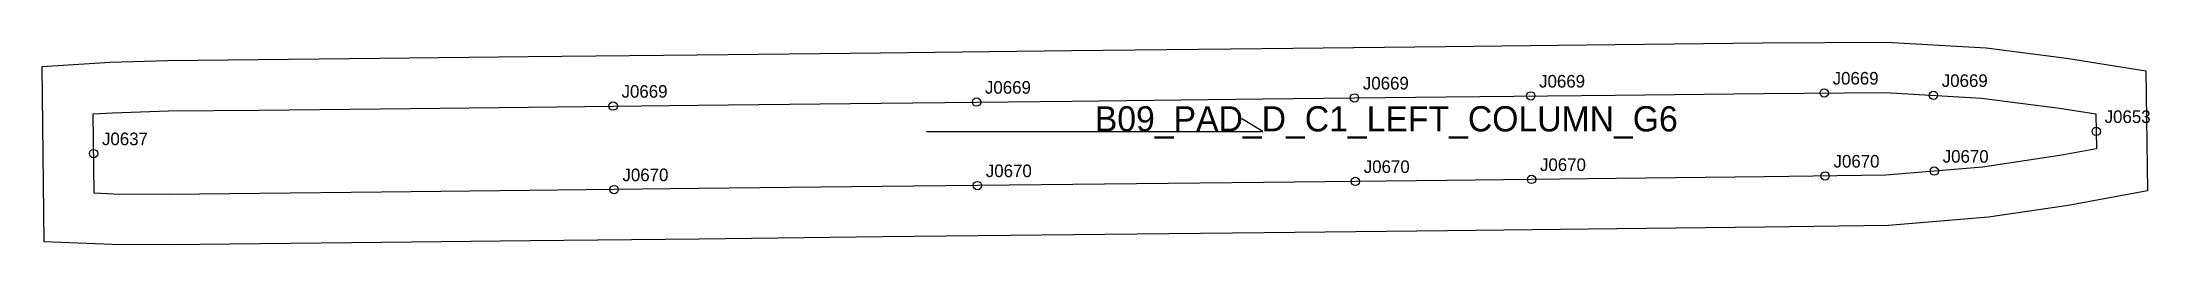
# Model space of a CAD drawing. Header units: millimetres. Extents: x -12 to 489, y -31 to 17.
import ezdxf

# ---------------------------------------------------------------- set-up
doc = ezdxf.new("R2010")
doc.units = ezdxf.units.MM
for name, color, linetype in [('CUT', 1, 'Continuous'), ('GRAIN', 3, 'Continuous'), ('LABEL', 7, 'Continuous'), ('NOTCH', 2, 'Continuous'), ('SEW', 5, 'Continuous')]:
    doc.layers.add(name, color=color, linetype=linetype)

msp = doc.modelspace()

# ---------------------------------------------------------------- linework, layer by layer
at = {"layer": 'CUT'}
msp.add_lwpolyline([(-12.13, 11.28), (4.08, 12.27), (17.67, 12.67), (39.28, 12.91), (68.21, 13.23), (103.47, 13.62), (143.69, 14.07), (187.33, 14.55), (232.72, 15.05), (278.1, 15.55), (321.75, 16.04), (361.97, 16.48), (397.25, 16.87), (426.6, 17.08), (450.37, 15.71), (469.47, 13.26), (488.31, 10.27), (488.74, -18.33), (469.82, -21.79), (450.87, -24.61), (427.08, -26.58), (397.72, -27), (362.45, -27.39), (322.22, -27.84), (278.58, -28.32), (233.2, -28.82), (187.81, -29.32), (144.17, -29.8), (103.95, -30.25), (68.69, -30.64), (39.76, -30.96), (18.15, -31.2), (4.55, -31.09), (-11.65, -30.47), (-12.13, 11.28)], close=True, dxfattribs=at)
at = {"layer": 'GRAIN'}
for p, q in [((198.29, -4.18), (278.29, -4.18)), ((278.29, -4.18), (273.29, -1.18))]:
    msp.add_line(p, q, dxfattribs=at)
at = {"layer": 'NOTCH'}
for centre in [(341.99, 4.26), (411.82, 4.97), (437.78, 4.41), (123.71, 1.85), (210.16, 2.8), (300.06, 3.8), (476.53, -4.18), (0.11, -9.46), (342.2, -15.61), (412.03, -14.79), (438, -13.63), (123.92, -18.03), (210.37, -17.07), (300.27, -16.08)]:
    msp.add_circle(centre, 1, dxfattribs=at)
at = {"layer": 'SEW'}
msp.add_lwpolyline([(0, 0), (4.62, 0.28), (17.92, 0.68), (39.42, 0.91), (68.35, 1.23), (103.6, 1.62), (143.82, 2.07), (187.46, 2.55), (232.85, 3.05), (278.24, 3.55), (321.88, 4.04), (362.1, 4.48), (397.35, 4.87), (426.29, 5.08), (449.26, 3.75), (467.77, 1.38), (476.46, 0), (476.59, -8.35), (467.86, -9.95), (449.49, -12.68), (426.5, -14.59), (397.57, -15), (362.31, -15.39), (322.09, -15.84), (278.45, -16.32), (233.06, -16.82), (187.68, -17.32), (144.03, -17.81), (103.81, -18.25), (68.56, -18.64), (39.63, -18.96), (18.13, -19.2), (4.83, -19.09), (0.22, -18.92)], close=True, dxfattribs=at)

# ---------------------------------------------------------------- texts
at = {"layer": 'LABEL'}
for s, height, p in [('J0669', 3, (125.71, 3.85)), ('J0669', 3, (212.16, 4.8)), ('J0669', 3, (302.06, 5.8)), ('J0669', 3, (343.99, 6.26)), ('J0669', 3, (413.82, 6.97)), ('J0669', 3, (439.78, 6.41)), ('B09_PAD_D_C1_LEFT_COLUMN_G6', 6, (238.29, -4.18)), ('J0653', 3, (478.53, -2.18)), ('J0637', 3, (2.11, -7.46)), ('J0670', 3, (414.03, -12.79)), ('J0670', 3, (440, -11.63)), ('J0670', 3, (125.92, -16.03)), ('J0670', 3, (212.37, -15.07)), ('J0670', 3, (302.27, -14.08)), ('J0670', 3, (344.2, -13.61))]:
    msp.add_text(s, height=height, dxfattribs=at).set_placement(p)

doc.saveas('drawing.dxf')
